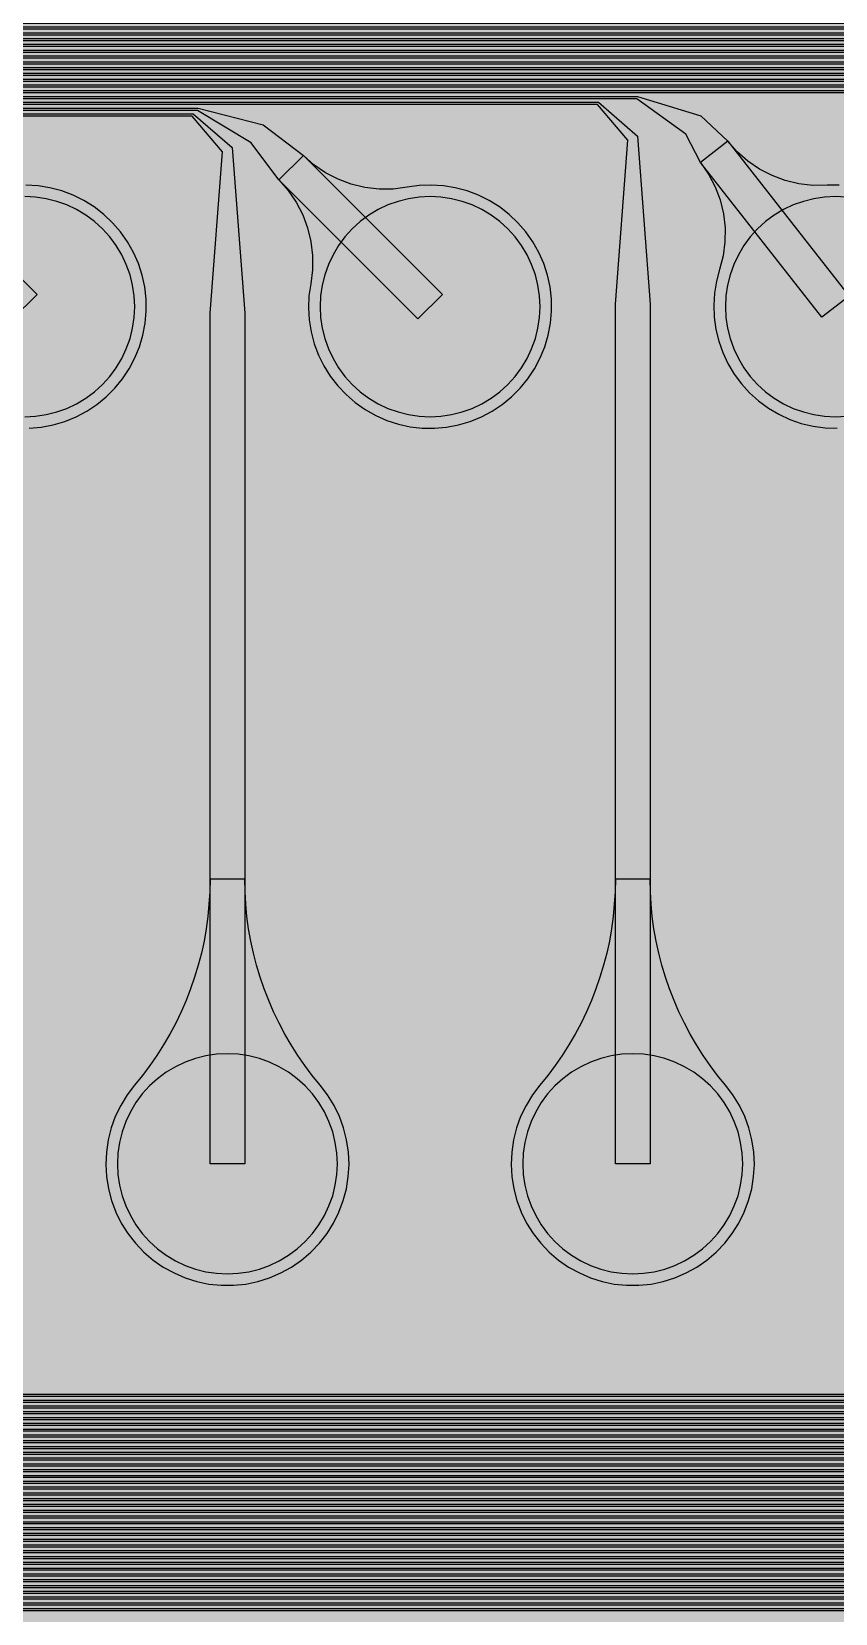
# Model space of a CAD drawing. Header units: metres. Extents: x -7240 to 10960, y -29667 to 1823.
# Drawn here: x -3321 to -2627, y -28281 to -26915 of the extents above; entities that cross this region are included whole.
import ezdxf

# ---------------------------------------------------------------- set-up
doc = ezdxf.new("R2010")
doc.units = ezdxf.units.M
for name, color, linetype in [('Metal1', 4, 'CONTINUOUS'), ('Polyimide', 7, 'CONTINUOUS'), ('Polyimide_Negative', 5, 'CONTINUOUS')]:
    doc.layers.add(name, color=color, linetype=linetype)

msp = doc.modelspace()

# ---------------------------------------------------------------- hatches: boundary and pattern name
at = {"layer": 'Polyimide'}
msp.add_hatch(color=7, dxfattribs=at).paths.add_polyline_path([(4088.5, -11806.9), (4098.7, -11851.2), (4115.6, -11893.5), (4138.6, -11932.7), (4167.4, -11968), (4201.1, -11998.5), (4239, -12023.6), (4280.3, -12042.7), (4349.2, -12073.7), (4413.2, -12113.8), (4471.3, -12162), (4522.3, -12217.7), (4565.4, -12279.7), (4599.7, -12346.9), (4624.7, -12418.2), (4639.9, -12492.2), (4645, -12567.5), (4639.9, -12642.8), (4624.7, -12716.8), (4599.7, -12788.1), (4565.4, -12855.3), (4522.3, -12917.3), (4471.3, -12973), (4413.2, -13021.2), (4349.2, -13061.3), (4280.3, -13092.3), (4239, -13111.4), (4201.1, -13136.5), (4167.4, -13167), (4138.6, -13202.3), (4115.6, -13241.5), (4098.7, -13283.8), (4088.5, -13328.1), (4085, -13373.5), (4085, -13567.5), (4099.4, -13861.6), (4142.6, -14152.8), (4214.2, -14438.4), (4313.4, -14715.5), (4439.2, -14981.7), (4590.6, -15234.2), (4766, -15470.7), (4963.7, -15688.8), (5181.8, -15886.5), (5418.3, -16061.9), (5670.8, -16213.3), (5936.9, -16339.1), (6214.1, -16438.3), (6499.7, -16509.9), (6790.9, -16553.1), (7085, -16567.5), (9960.4, -16567.5), (10038.8, -16571.4), (10116.4, -16582.9), (10192.6, -16601.9), (10266.5, -16628.4), (10337.5, -16662), (10404.8, -16702.3), (10467.9, -16749.1), (10526.1, -16801.8), (10578.8, -16860), (10625.6, -16923), (10665.9, -16990.4), (10699.5, -17061.4), (10725.9, -17135.3), (10745, -17211.4), (10756.5, -17289.1), (10760.4, -17367.5), (10760.4, -21957.3), (10721.6, -22012.9), (10686, -22070.6), (10653.6, -22130.1), (10624.5, -22191.4), (10598.9, -22254.2), (10576.8, -22318.2), (10558.3, -22383.5), (10543.4, -22449.6), (10532.2, -22516.5), (10524.7, -22583.8), (10521, -22651.5), (10521, -22719.3), (10524.7, -22787), (10532.2, -22854.4), (10543.4, -22921.2), (10558.3, -22987.4), (10576.8, -23052.6), (10598.9, -23116.7), (10624.5, -23179.5), (10653.6, -23240.7), (10686, -23300.3), (10721.6, -23357.9), (10760.4, -23413.5), (10760.4, -28667.5), (10756.5, -28745.9), (10745, -28823.6), (10725.9, -28899.7), (10699.5, -28973.6), (10665.9, -29044.6), (10625.6, -29112), (10578.8, -29175), (10526.1, -29233.2), (10467.9, -29285.9), (10404.8, -29332.7), (10337.5, -29373), (10266.5, -29406.6), (10192.6, -29433.1), (10116.4, -29452.1), (10038.8, -29463.6), (9960.4, -29467.5), (-6239.6, -29467.5), (-6318, -29463.6), (-6395.7, -29452.1), (-6471.9, -29433.1), (-6545.8, -29406.6), (-6616.7, -29373), (-6684.1, -29332.7), (-6747.1, -29285.9), (-6805.3, -29233.2), (-6858, -29175), (-6904.8, -29112), (-6945.2, -29044.6), (-6978.7, -28973.6), (-7005.2, -28899.7), (-7024.3, -28823.6), (-7035.8, -28745.9), (-7039.6, -28667.5), (-7039.6, -23426.3), (-6999.4, -23370.1), (-6962.3, -23311.6), (-6928.7, -23251.2), (-6898.5, -23189), (-6871.8, -23125.1), (-6848.8, -23059.9), (-6829.5, -22993.4), (-6814, -22926), (-6802.4, -22857.8), (-6794.6, -22789.1), (-6790.7, -22720), (-6790.7, -22650.8), (-6794.6, -22581.8), (-6802.4, -22513), (-6814, -22444.8), (-6829.5, -22377.4), (-6848.8, -22311), (-6871.8, -22245.7), (-6898.5, -22181.9), (-6928.7, -22119.7), (-6962.3, -22059.2), (-6999.4, -22000.8), (-7039.6, -21944.5), (-7039.6, -17367.5), (-7035.8, -17289.1), (-7024.3, -17211.4), (-7005.2, -17135.3), (-6978.7, -17061.4), (-6945.2, -16990.4), (-6904.8, -16923), (-6858, -16860), (-6805.3, -16801.8), (-6747.1, -16749.1), (-6684.1, -16702.3), (-6616.7, -16662), (-6545.8, -16628.4), (-6471.9, -16601.9), (-6395.7, -16582.9), (-6318, -16571.4), (-6239.6, -16567.5), (-3334, -16567.5), (-3039.9, -16553.1), (-2748.7, -16509.9), (-2463.1, -16438.3), (-2185.9, -16339.1), (-1919.8, -16213.3), (-1667.3, -16061.9), (-1430.8, -15886.5), (-1212.7, -15688.8), (-1015, -15470.7), (-839.6, -15234.2), (-688.2, -14981.7), (-562.4, -14715.5), (-463.2, -14438.4), (-391.6, -14152.8), (-348.4, -13861.6), (-334, -13567.5), (-334, -13373.5), (-337.5, -13328.1), (-347.7, -13283.8), (-364.6, -13241.5), (-387.6, -13202.3), (-416.4, -13167), (-450.1, -13136.5), (-488, -13111.4), (-529.3, -13092.3), (-529.3, -13092.3), (-598.2, -13061.3), (-662.2, -13021.2), (-720.3, -12973), (-771.3, -12917.3), (-814.4, -12855.3), (-848.7, -12788.1), (-873.7, -12716.8), (-888.9, -12642.8), (-894, -12567.5), (-888.9, -12492.2), (-873.7, -12418.2), (-848.7, -12346.9), (-814.4, -12279.7), (-771.3, -12217.7), (-720.3, -12162), (-662.2, -12113.8), (-598.2, -12073.7), (-529.3, -12042.7), (-488, -12023.6), (-450.1, -11998.5), (-416.4, -11968), (-387.6, -11932.7), (-364.6, -11893.5), (-347.7, -11851.2), (-337.5, -11806.9), (-334, -11761.5), (-334, -11074.3), (-337.5, -11028.9), (-347.7, -10984.6), (-364.6, -10942.4), (-387.6, -10903.1), (-416.4, -10867.8), (-450.1, -10837.3), (-488, -10812.2), (-529.3, -10793.2), (-529.3, -10793.2), (-598.2, -10762.1), (-662.2, -10722.1), (-720.3, -10673.8), (-771.3, -10618.1), (-814.4, -10556.1), (-848.7, -10488.9), (-873.7, -10417.6), (-888.9, -10343.7), (-894, -10268.3), (-888.9, -10193), (-873.7, -10119), (-848.7, -10047.8), (-814.4, -9980.5), (-771.3, -9918.5), (-720.3, -9862.9), (-662.2, -9814.6), (-598.2, -9774.6), (-529.3, -9743.5), (-488, -9724.5), (-450.1, -9699.4), (-416.4, -9668.8), (-387.6, -9633.5), (-364.6, -9594.3), (-347.7, -9552), (-337.5, -9507.7), (-334, -9462.4), (-334, -8775.1), (-337.5, -8729.8), (-347.7, -8685.5), (-364.6, -8643.2), (-387.6, -8604), (-416.4, -8568.7), (-450.1, -8538.1), (-488, -8513), (-529.3, -8494), (-529.3, -8494), (-598.2, -8462.9), (-662.2, -8422.9), (-720.3, -8374.6), (-771.3, -8319), (-814.4, -8257), (-848.7, -8189.7), (-873.7, -8118.5), (-888.9, -8044.5), (-894, -7969.2), (-888.9, -7893.8), (-873.7, -7819.9), (-848.7, -7748.6), (-814.4, -7681.4), (-771.3, -7619.4), (-720.3, -7563.7), (-662.2, -7515.4), (-598.2, -7475.4), (-529.3, -7444.3), (-529.3, -7444.3), (-488, -7425.3), (-450.1, -7400.2), (-416.4, -7369.7), (-387.6, -7334.4), (-364.6, -7295.1), (-347.7, -7252.9), (-337.5, -7208.6), (-334, -7163.2), (-334, -6476), (-337.5, -6430.6), (-347.7, -6386.3), (-364.6, -6344), (-387.6, -6304.8), (-416.4, -6269.5), (-450.1, -6239), (-488, -6213.9), (-529.3, -6194.8), (-529.3, -6194.8), (-598.2, -6163.8), (-662.2, -6123.7), (-720.3, -6075.5), (-771.3, -6019.8), (-814.4, -5957.8), (-848.7, -5890.6), (-873.7, -5819.3), (-888.9, -5745.3), (-894, -5670), (-888.9, -5594.7), (-873.7, -5520.7), (-848.7, -5449.4), (-814.4, -5382.2), (-771.3, -5320.2), (-720.3, -5264.5), (-662.2, -5216.3), (-598.2, -5176.2), (-529.3, -5145.2), (-529.3, -5145.2), (-488, -5126.1), (-450.1, -5101), (-416.4, -5070.5), (-387.6, -5035.2), (-364.6, -4996), (-347.7, -4953.7), (-337.5, -4909.4), (-334, -4864), (-334, 380), (-334, 1522.5), (-289, 1522.5), (-288.8, 1515.6), (-288.1, 1508.8), (-287, 1502), (-285.4, 1495.3), (-283.4, 1488.7), (-281, 1482.3), (-278.2, 1476.1), (-274.9, 1470), (-271.3, 1464.2), (-267.3, 1458.6), (-262.9, 1453.3), (-258.2, 1448.3), (-253.2, 1443.6), (-247.9, 1439.2), (-242.3, 1435.2), (-236.5, 1431.6), (-230.4, 1428.3), (-224.2, 1425.5), (-217.8, 1423.1), (-211.2, 1421.1), (-204.5, 1419.5), (-197.7, 1418.4), (-190.9, 1417.7), (-184, 1417.5), (-177.1, 1417.7), (-170.3, 1418.4), (-163.5, 1419.5), (-156.8, 1421.1), (-150.2, 1423.1), (-143.8, 1425.5), (-137.6, 1428.3), (-131.5, 1431.6), (-125.7, 1435.2), (-120.1, 1439.2), (-114.8, 1443.6), (-109.8, 1448.3), (-105.1, 1453.3), (-100.7, 1458.6), (-96.7, 1464.2), (-93.1, 1470), (-89.8, 1476.1), (-87, 1482.3), (-84.6, 1488.7), (-82.6, 1495.3), (-81, 1502), (-79.9, 1508.8), (-79.2, 1515.6), (-79, 1522.5), (1786, 1522.5), (3835, 1522.5), (3835.2, 1529), (3835.9, 1535.6), (3836.9, 1542), (3838.4, 1548.4), (3840.3, 1554.6), (3842.6, 1560.8), (3845.3, 1566.7), (3848.4, 1572.5), (3851.9, 1578.1), (3855.7, 1583.4), (3859.8, 1588.4), (3864.3, 1593.2), (3869.1, 1597.7), (3874.1, 1601.8), (3879.4, 1605.6), (3885, 1609.1), (3890.8, 1612.2), (3896.7, 1614.9), (3902.9, 1617.2), (3909.1, 1619.1), (3915.5, 1620.6), (3921.9, 1621.6), (3928.5, 1622.3), (3935, 1622.5), (3941.5, 1622.3), (3948.1, 1621.6), (3954.5, 1620.6), (3960.9, 1619.1), (3967.1, 1617.2), (3973.3, 1614.9), (3979.2, 1612.2), (3985, 1609.1), (3990.6, 1605.6), (3995.9, 1601.8), (4000.9, 1597.7), (4005.7, 1593.2), (4010.2, 1588.4), (4014.3, 1583.4), (4018.1, 1578.1), (4021.6, 1572.5), (4024.7, 1566.7), (4027.4, 1560.8), (4029.7, 1554.6), (4031.6, 1548.4), (4033.1, 1542), (4034.1, 1535.6), (4034.8, 1529), (4035, 1522.5), (4085, 1522.5), (4085, 380), (4085, 330), (4085, -4864), (4088.5, -4909.4), (4098.7, -4953.7), (4115.6, -4996), (4138.6, -5035.2), (4167.4, -5070.5), (4201.1, -5101), (4239, -5126.1), (4280.3, -5145.2), (4280.3, -5145.2), (4349.2, -5176.2), (4413.2, -5216.3), (4471.3, -5264.5), (4522.3, -5320.2), (4565.4, -5382.2), (4599.7, -5449.4), (4624.7, -5520.7), (4639.9, -5594.7), (4645, -5670), (4639.9, -5745.3), (4624.7, -5819.3), (4599.7, -5890.6), (4565.4, -5957.8), (4522.3, -6019.8), (4471.3, -6075.5), (4413.2, -6123.7), (4349.2, -6163.8), (4280.3, -6194.8), (4239, -6213.9), (4201.1, -6239), (4167.4, -6269.5), (4138.6, -6304.8), (4115.6, -6344), (4098.7, -6386.3), (4088.5, -6430.6), (4085, -6476), (4085, -11761.5), (4088.5, -11806.9)])

# ---------------------------------------------------------------- linework, layer by layer
at = {"layer": 'Metal1'}
for points in [[(1728.9, -18191.7), (1728.9, -28247.9), (1698.3, -28278.5), (-5907.5, -28278.5), (-5938.1, -28247.9), (-5938.1, -25926.6), (-5907.5, -25896), (-4552.4, -25896), (-4493.7, -25906.7), (-4486.5, -25911.9), (-4366.5, -26031.9), (-4387.7, -26053.1), (-4507.7, -25933.1), (-4509.1, -25929.8), (-4552.8, -25898), (-5906.7, -25898), (-5936.1, -25927.4), (-5936.1, -28247.1), (-5906.7, -28276.5), (1697.5, -28276.5), (1726.9, -28247.1), (1726.9, -18191.7)], [(1723.9, -18191.7), (1723.9, -28242.9), (1693.3, -28273.5), (-5902.5, -28273.5), (-5933.1, -28242.9), (-5933.1, -25931.6), (-5902.5, -25901), (-4581.7, -25901), (-4547.8, -25930.2), (-4537.1, -26068.2), (-4537.1, -26782.5), (-4567.1, -26782.5), (-4567.1, -26068.2), (-4556.5, -25933.8), (-4582.5, -25903), (-5901.7, -25903), (-5931.1, -25932.4), (-5931.1, -28242.1), (-5901.7, -28271.5), (1692.5, -28271.5), (1721.9, -28242.1), (1721.9, -18191.7)], [(1718.9, -18191.7), (1718.9, -28237.9), (1688.3, -28268.5), (-5897.5, -28268.5), (-5928.1, -28237.9), (-5928.1, -25936.6), (-5897.5, -25906), (-4892.4, -25906), (-4832.9, -25915.5), (-4716.5, -26031.9), (-4737.7, -26053.1), (-4849.9, -25940.9), (-4892.8, -25908), (-5896.7, -25908), (-5926.1, -25937.4), (-5926.1, -28237.1), (-5896.7, -28266.5), (1687.5, -28266.5), (1716.9, -28237.1), (1716.9, -18191.7)], [(1713.9, -18191.7), (1713.9, -28232.9), (1683.3, -28263.5), (-5892.5, -28263.5), (-5923.1, -28232.9), (-5923.1, -25941.6), (-5892.5, -25911), (-4931.7, -25911), (-4897.8, -25940.2), (-4887.1, -26076.2), (-4887.1, -26782.5), (-4917.1, -26782.5), (-4917.1, -26076.2), (-4906.5, -25943.8), (-4932.5, -25913), (-5891.7, -25913), (-5921.1, -25942.4), (-5921.1, -28232.1), (-5891.7, -28261.5), (1682.5, -28261.5), (1711.9, -28232.1), (1711.9, -18191.7)], [(1708.9, -18191.7), (1708.9, -28227.9), (1678.3, -28258.5), (-5887.5, -28258.5), (-5918.1, -28227.9), (-5918.1, -25946.6), (-5887.5, -25916), (-5232.4, -25916), (-5172.9, -25925.5), (-5066.5, -26031.9), (-5087.7, -26053.1), (-5189.9, -25950.9), (-5232.8, -25918), (-5886.7, -25918), (-5916.1, -25947.4), (-5916.1, -28227.1), (-5886.7, -28256.5), (1677.5, -28256.5), (1706.9, -28227.1), (1706.9, -18191.7)], [(1703.9, -18191.7), (1703.9, -28222.9), (1673.3, -28253.5), (-5882.5, -28253.5), (-5913.1, -28222.9), (-5913.1, -25951.6), (-5882.5, -25921), (-5281.7, -25921), (-5247.7, -25950.2), (-5237.1, -26084.2), (-5237.1, -26782.5), (-5267.1, -26782.5), (-5267.1, -26084.2), (-5256.5, -25953.8), (-5282.5, -25923), (-5881.7, -25923), (-5911.1, -25952.4), (-5911.1, -28222.1), (-5881.7, -28251.5), (1672.5, -28251.5), (1701.9, -28222.1), (1701.9, -18191.7)], [(1698.9, -18191.7), (1698.9, -28217.9), (1668.3, -28248.5), (-5877.5, -28248.5), (-5908.1, -28217.9), (-5908.1, -26921.6), (-5877.5, -26891), (143.3, -26891), (179.6, -26919.2), (187.9, -26982.8), (187.9, -27152.5), (157.9, -27152.5), (157.9, -26982.8), (166.1, -26924.8), (142.5, -26893), (-5876.7, -26893), (-5906.1, -26922.4), (-5906.1, -28217.1), (-5876.7, -28246.5), (1667.5, -28246.5), (1696.9, -28217.1), (1696.9, -18191.7)], [(1693.9, -18191.7), (1693.9, -28212.9), (1663.3, -28243.5), (-5872.5, -28243.5), (-5903.1, -28212.9), (-5903.1, -26926.6), (-5872.5, -26896), (-31.7, -26896), (1.8, -26925.4), (12.9, -27086.2), (12.9, -27892.5), (-17.1, -27892.5), (-17.1, -27086.2), (-6.1, -26928.6), (-32.5, -26898), (-5871.7, -26898), (-5901.1, -26927.4), (-5901.1, -28212.1), (-5871.7, -28241.5), (1662.5, -28241.5), (1691.9, -28212.1), (1691.9, -18191.7)], [(1688.9, -18191.7), (1688.9, -28207.9), (1658.3, -28238.5), (-5867.5, -28238.5), (-5898.1, -28207.9), (-5898.1, -26931.6), (-5867.5, -26901), (-348.1, -26901), (-299, -26923.6), (-247.4, -26997.3), (-164.1, -27145.1), (-190.2, -27159.9), (-273.5, -27012), (-308.2, -26932.6), (-348.6, -26903), (-5866.7, -26903), (-5896.1, -26932.4), (-5896.1, -28207.1), (-5866.7, -28236.5), (1657.5, -28236.5), (1686.9, -28207.1), (1686.9, -18191.7)], [(1683.9, -18191.7), (1683.9, -28202.9), (1653.3, -28233.5), (-5862.5, -28233.5), (-5893.1, -28202.9), (-5893.1, -26936.6), (-5862.5, -26906), (-381.7, -26906), (-348.1, -26935.4), (-337.1, -27094.2), (-337.1, -27892.5), (-367.1, -27892.5), (-367.1, -27094.2), (-356.1, -26938.6), (-382.5, -26908), (-5861.7, -26908), (-5891.1, -26937.4), (-5891.1, -28202.1), (-5861.7, -28231.5), (1652.5, -28231.5), (1681.9, -28202.1), (1681.9, -18191.7)], [(1678.9, -18191.7), (1678.9, -28197.9), (1648.3, -28228.5), (-5857.5, -28228.5), (-5888.1, -28197.9), (-5888.1, -26941.6), (-5857.5, -26911), (-698.1, -26911), (-648.4, -26933), (-600.1, -26998.6), (-514.2, -27144.9), (-540.1, -27160.1), (-626, -27013.8), (-657.9, -26942.7), (-698.6, -26913), (-5856.7, -26913), (-5886.1, -26942.4), (-5886.1, -28197.1), (-5856.7, -28226.5), (1647.5, -28226.5), (1676.9, -28197.1), (1676.9, -18191.7)], [(1673.9, -18191.7), (1673.9, -28192.9), (1643.3, -28223.5), (-5852.5, -28223.5), (-5883.1, -28192.9), (-5883.1, -26946.6), (-5852.5, -26916), (-731.7, -26916), (-698.1, -26945.3), (-687.1, -27102.2), (-687.1, -27892.5), (-717.1, -27892.5), (-717.1, -27102.2), (-706.1, -26948.7), (-732.5, -26918), (-5851.7, -26918), (-5881.1, -26947.4), (-5881.1, -28192.1), (-5851.7, -28221.5), (1642.5, -28221.5), (1671.9, -28192.1), (1671.9, -18191.7)], [(1668.9, -18191.7), (1668.9, -28187.9), (1638.3, -28218.5), (-5847.5, -28218.5), (-5878.1, -28187.9), (-5878.1, -26951.6), (-5847.5, -26921), (-1048.1, -26921), (-997.7, -26942.4), (-953, -27000), (-864.3, -27144.7), (-889.9, -27160.3), (-978.6, -27015.6), (-1007.7, -26952.8), (-1048.6, -26923), (-5846.7, -26923), (-5876.1, -26952.4), (-5876.1, -28187.1), (-5846.7, -28216.5), (1637.5, -28216.5), (1666.9, -28187.1), (1666.9, -18191.7)], [(1663.9, -18191.7), (1663.9, -28182.9), (1633.3, -28213.5), (-5842.5, -28213.5), (-5873.1, -28182.9), (-5873.1, -26956.6), (-5842.5, -26926), (-1081.7, -26926), (-1048.1, -26955.3), (-1037.1, -27110.2), (-1037.1, -27892.5), (-1067.1, -27892.5), (-1067.1, -27110.2), (-1056.2, -26958.7), (-1082.5, -26928), (-5841.7, -26928), (-5871.1, -26957.4), (-5871.1, -28182.1), (-5841.7, -28211.5), (1632.5, -28211.5), (1661.9, -28182.1), (1661.9, -18191.7)], [(1658.9, -18191.7), (1658.9, -28177.9), (1628.3, -28208.5), (-5837.5, -28208.5), (-5868.1, -28177.9), (-5868.1, -26961.6), (-5837.5, -26931), (-1398.1, -26931), (-1346.9, -26951.7), (-1306, -27001.5), (-1214.5, -27144.4), (-1239.8, -27160.6), (-1331.3, -27017.7), (-1357.4, -26962.9), (-1398.6, -26933), (-5836.7, -26933), (-5866.1, -26962.4), (-5866.1, -28177.1), (-5836.7, -28206.5), (1627.5, -28206.5), (1656.9, -28177.1), (1656.9, -18191.7)], [(1653.9, -18191.7), (1653.9, -28172.9), (1623.3, -28203.5), (-5832.5, -28203.5), (-5863.1, -28172.9), (-5863.1, -26966.6), (-5832.5, -26936), (-1431.7, -26936), (-1398.1, -26965.3), (-1387.1, -27118.2), (-1387.1, -27892.5), (-1417.1, -27892.5), (-1417.1, -27118.2), (-1406.2, -26968.7), (-1432.5, -26938), (-5831.7, -26938), (-5861.1, -26967.4), (-5861.1, -28172.1), (-5831.7, -28201.5), (1622.5, -28201.5), (1651.9, -28172.1), (1651.9, -18191.7)], [(1648.9, -18191.7), (1648.9, -28167.9), (1618.3, -28198.5), (-5827.5, -28198.5), (-5858.1, -28167.9), (-5858.1, -26971.6), (-5827.5, -26941), (-1748.1, -26941), (-1696.1, -26960.8), (-1659.2, -27003.2), (-1564.7, -27144.1), (-1589.6, -27160.9), (-1684.1, -27019.9), (-1707.1, -26973), (-1748.6, -26943), (-5826.7, -26943), (-5856.1, -26972.4), (-5856.1, -28167.1), (-5826.7, -28196.5), (1617.5, -28196.5), (1646.9, -28167.1), (1646.9, -18191.7)], [(1643.9, -18191.7), (1643.9, -28162.9), (1613.3, -28193.5), (-5822.5, -28193.5), (-5853.1, -28162.9), (-5853.1, -26976.6), (-5822.5, -26946), (-1781.7, -26946), (-1748, -26975.3), (-1737.1, -27126.2), (-1737.1, -27892.5), (-1767.1, -27892.5), (-1767.1, -27126.2), (-1756.2, -26978.7), (-1782.5, -26948), (-5821.7, -26948), (-5851.1, -26977.4), (-5851.1, -28162.1), (-5821.7, -28191.5), (1612.5, -28191.5), (1641.9, -28162.1), (1641.9, -18191.7)], [(1638.9, -18191.7), (1638.9, -28157.9), (1608.3, -28188.5), (-5817.5, -28188.5), (-5848.1, -28157.9), (-5848.1, -26981.6), (-5817.5, -26951), (-2098.1, -26951), (-2045.3, -26969.9), (-2012.6, -27005.1), (-1914.9, -27143.9), (-1939.4, -27161.1), (-2037.1, -27022.4), (-2056.9, -26983.2), (-2098.6, -26953), (-5816.7, -26953), (-5846.1, -26982.4), (-5846.1, -28157.1), (-5816.7, -28186.5), (1607.5, -28186.5), (1636.9, -28157.1), (1636.9, -18191.7)], [(1633.9, -18191.7), (1633.9, -28152.9), (1603.3, -28183.5), (-5812.5, -28183.5), (-5843.1, -28152.9), (-5843.1, -26986.6), (-5812.5, -26956), (-2131.7, -26956), (-2098, -26985.3), (-2087.1, -27134.2), (-2087.1, -27892.5), (-2117.1, -27892.5), (-2117.1, -27134.2), (-2106.3, -26988.7), (-2132.5, -26958), (-5811.7, -26958), (-5841.1, -26987.4), (-5841.1, -28152.1), (-5811.7, -28181.5), (1602.5, -28181.5), (1631.9, -28152.1), (1631.9, -18191.7)], [(1628.9, -18191.7), (1628.9, -28147.9), (1598.3, -28178.5), (-5807.5, -28178.5), (-5838.1, -28147.9), (-5838.1, -26991.6), (-5807.5, -26961), (-2448.1, -26961), (-2394.4, -26978.8), (-2366.1, -27007.2), (-2265.1, -27143.6), (-2289.2, -27161.4), (-2390.2, -27025.1), (-2406.6, -26993.4), (-2448.6, -26963), (-5806.7, -26963), (-5836.1, -26992.4), (-5836.1, -28147.1), (-5806.7, -28176.5), (1597.5, -28176.5), (1626.9, -28147.1), (1626.9, -18191.7)], [(1623.9, -18191.7), (1623.9, -28142.9), (1593.3, -28173.5), (-5802.5, -28173.5), (-5833.1, -28142.9), (-5833.1, -26996.6), (-5802.5, -26966), (-2481.7, -26966), (-2448, -26995.3), (-2437.1, -27142.2), (-2437.1, -27892.5), (-2467.1, -27892.5), (-2467.1, -27142.2), (-2456.3, -26998.7), (-2482.5, -26968), (-5801.7, -26968), (-5831.1, -26997.4), (-5831.1, -28142.1), (-5801.7, -28171.5), (1592.5, -28171.5), (1621.9, -28142.1), (1621.9, -18191.7)], [(1618.9, -18191.7), (1618.9, -28137.9), (1588.3, -28168.5), (-5797.5, -28168.5), (-5828.1, -28137.9), (-5828.1, -27001.6), (-5797.5, -26971), (-2798.1, -26971), (-2743.4, -26987.6), (-2719.9, -27009.6), (-2615.3, -27143.3), (-2638.9, -27161.7), (-2743.5, -27028.1), (-2756.3, -27003.6), (-2798.6, -26973), (-5796.7, -26973), (-5826.1, -27002.4), (-5826.1, -28137.1), (-5796.7, -28166.5), (1587.5, -28166.5), (1616.9, -28137.1), (1616.9, -18191.7)], [(1613.9, -18191.7), (1613.9, -28132.9), (1583.3, -28163.5), (-5792.5, -28163.5), (-5823.1, -28132.9), (-5823.1, -27006.6), (-5792.5, -26976), (-2831.7, -26976), (-2797.9, -27005.3), (-2787.1, -27150.2), (-2787.1, -27892.5), (-2817.1, -27892.5), (-2817.1, -27150.2), (-2806.3, -27008.7), (-2832.5, -26978), (-5791.7, -26978), (-5821.1, -27007.4), (-5821.1, -28132.1), (-5791.7, -28161.5), (1582.5, -28161.5), (1611.9, -28132.1), (1611.9, -18191.7)], [(1608.9, -18191.7), (1608.9, -28127.9), (1578.3, -28158.5), (-5787.5, -28158.5), (-5818.1, -28127.9), (-5818.1, -27011.6), (-5787.5, -26981), (-3177.4, -26981), (-3121.3, -26995.6), (-3086.5, -27021.9), (-2966.5, -27141.9), (-2987.7, -27163.1), (-3107.7, -27043.1), (-3131.5, -27010.9), (-3177.8, -26983), (-5786.7, -26983), (-5816.1, -27012.4), (-5816.1, -28127.1), (-5786.7, -28156.5), (1577.5, -28156.5), (1606.9, -28127.1), (1606.9, -18191.7)], [(1603.9, -18191.7), (1603.9, -28122.9), (1573.3, -28153.5), (-5782.5, -28153.5), (-5813.1, -28122.9), (-5813.1, -27016.6), (-5782.5, -26986), (-3181.7, -26986), (-3147.9, -27015.2), (-3137.1, -27158.2), (-3137.1, -27892.5), (-3167.1, -27892.5), (-3167.1, -27158.2), (-3156.4, -27018.8), (-3182.5, -26988), (-5781.7, -26988), (-5811.1, -27017.4), (-5811.1, -28122.1), (-5781.7, -28151.5), (1572.5, -28151.5), (1601.9, -28122.1), (1601.9, -18191.7)], [(1598.9, -18191.7), (1598.9, -28117.9), (1568.3, -28148.5), (-5777.5, -28148.5), (-5808.1, -28117.9), (-5808.1, -27021.6), (-5777.5, -26991), (-3517.4, -26991), (-3460.5, -27004.4), (-3436.5, -27021.9), (-3316.5, -27141.9), (-3337.7, -27163.1), (-3457.7, -27043.1), (-3472.3, -27022), (-3517.8, -26993), (-5776.7, -26993), (-5806.1, -27022.4), (-5806.1, -28117.1), (-5776.7, -28146.5), (1567.5, -28146.5), (1596.9, -28117.1), (1596.9, -18191.7)], [(1593.9, -18191.7), (1593.9, -28112.9), (1563.3, -28143.5), (-5772.5, -28143.5), (-5803.1, -28112.9), (-5803.1, -27026.6), (-5772.5, -26996), (-3531.7, -26996), (-3497.9, -27025.2), (-3487.1, -27166.2), (-3487.1, -27892.5), (-3517.1, -27892.5), (-3517.1, -27166.2), (-3506.4, -27028.8), (-3532.5, -26998), (-5771.7, -26998), (-5801.1, -27027.4), (-5801.1, -28112.1), (-5771.7, -28141.5), (1562.5, -28141.5), (1591.9, -28112.1), (1591.9, -18191.7)], [(1588.9, -18191.7), (1588.9, -28107.9), (1558.3, -28138.5), (-5767.5, -28138.5), (-5798.1, -28107.9), (-5798.1, -27031.6), (-5767.5, -27001), (-3857.4, -27001), (-3799.4, -27012.8), (-3786.5, -27021.9), (-3666.5, -27141.9), (-3687.7, -27163.1), (-3807.7, -27043.1), (-3813.4, -27033.7), (-3857.8, -27003), (-5766.7, -27003), (-5796.1, -27032.4), (-5796.1, -28107.1), (-5766.7, -28136.5), (1557.5, -28136.5), (1586.9, -28107.1), (1586.9, -18191.7)], [(1583.9, -18191.7), (1583.9, -28102.9), (1553.3, -28133.5), (-5762.5, -28133.5), (-5793.1, -28102.9), (-5793.1, -27036.6), (-5762.5, -27006), (-3881.7, -27006), (-3847.8, -27035.2), (-3837.1, -27174.2), (-3837.1, -27892.5), (-3867.1, -27892.5), (-3867.1, -27174.2), (-3856.4, -27038.8), (-3882.5, -27008), (-5761.7, -27008), (-5791.1, -27037.4), (-5791.1, -28102.1), (-5761.7, -28131.5), (1552.5, -28131.5), (1581.9, -28102.1), (1581.9, -18191.7)], [(1578.9, -18191.7), (1578.9, -28097.9), (1548.3, -28128.5), (-5757.5, -28128.5), (-5788.1, -28097.9), (-5788.1, -27041.6), (-5757.5, -27011), (-4197.4, -27011), (-4137.9, -27020.5), (-4016.5, -27141.9), (-4037.7, -27163.1), (-4154.9, -27045.9), (-4197.8, -27013), (-5756.7, -27013), (-5786.1, -27042.4), (-5786.1, -28097.1), (-5756.7, -28126.5), (1547.5, -28126.5), (1576.9, -28097.1), (1576.9, -18191.7)], [(1573.9, -18191.7), (1573.9, -28092.9), (1543.3, -28123.5), (-5752.5, -28123.5), (-5783.1, -28092.9), (-5783.1, -27046.6), (-5752.5, -27016), (-4231.7, -27016), (-4197.8, -27045.2), (-4187.1, -27182.2), (-4187.1, -27892.5), (-4217.1, -27892.5), (-4217.1, -27182.2), (-4206.5, -27048.8), (-4232.5, -27018), (-5751.7, -27018), (-5781.1, -27047.4), (-5781.1, -28092.1), (-5751.7, -28121.5), (1542.5, -28121.5), (1571.9, -28092.1), (1571.9, -18191.7)], [(1568.9, -18191.7), (1568.9, -28087.9), (1538.3, -28118.5), (-5747.5, -28118.5), (-5778.1, -28087.9), (-5778.1, -27051.6), (-5747.5, -27021), (-4537.4, -27021), (-4477.9, -27030.5), (-4366.5, -27141.9), (-4387.7, -27163.1), (-4494.9, -27055.9), (-4537.8, -27023), (-5746.7, -27023), (-5776.1, -27052.4), (-5776.1, -28087.1), (-5746.7, -28116.5), (1537.5, -28116.5), (1566.9, -28087.1), (1566.9, -18191.7)], [(1563.9, -18191.7), (1563.9, -28082.9), (1533.3, -28113.5), (-5742.5, -28113.5), (-5773.1, -28082.9), (-5773.1, -27056.6), (-5742.5, -27026), (-4581.7, -27026), (-4547.7, -27055.2), (-4537.1, -27190.2), (-4537.1, -27892.5), (-4567.1, -27892.5), (-4567.1, -27190.2), (-4556.5, -27058.8), (-4582.5, -27028), (-5741.7, -27028), (-5771.1, -27057.4), (-5771.1, -28082.1), (-5741.7, -28111.5), (1532.5, -28111.5), (1561.9, -28082.1), (1561.9, -18191.7)], [(1558.9, -18191.7), (1558.9, -28077.9), (1528.3, -28108.5), (-5737.5, -28108.5), (-5768.1, -28077.9), (-5768.1, -27061.6), (-5737.5, -27031), (-4877.4, -27031), (-4817.9, -27040.5), (-4716.5, -27141.9), (-4737.7, -27163.1), (-4834.9, -27065.9), (-4877.8, -27033), (-5736.7, -27033), (-5766.1, -27062.4), (-5766.1, -28077.1), (-5736.7, -28106.5), (1527.5, -28106.5), (1556.9, -28077.1), (1556.9, -18191.7)], [(1553.9, -18191.7), (1553.9, -28072.9), (1523.3, -28103.5), (-5732.5, -28103.5), (-5763.1, -28072.9), (-5763.1, -27066.6), (-5732.5, -27036), (-4931.7, -27036), (-4897.7, -27065.2), (-4887.1, -27198.2), (-4887.1, -27892.5), (-4917.1, -27892.5), (-4917.1, -27198.2), (-4906.5, -27068.8), (-4932.5, -27038), (-5731.7, -27038), (-5761.1, -27067.4), (-5761.1, -28072.1), (-5731.7, -28101.5), (1522.5, -28101.5), (1551.9, -28072.1), (1551.9, -18191.7)], [(1548.9, -18191.7), (1548.9, -28067.9), (1518.3, -28098.5), (-5727.5, -28098.5), (-5758.1, -28067.9), (-5758.1, -27071.6), (-5727.5, -27041), (-5217.4, -27041), (-5157.9, -27050.5), (-5066.5, -27141.9), (-5087.7, -27163.1), (-5174.9, -27075.9), (-5217.8, -27043), (-5726.7, -27043), (-5756.1, -27072.4), (-5756.1, -28067.1), (-5726.7, -28096.5), (1517.5, -28096.5), (1546.9, -28067.1), (1546.9, -18191.7)], [(1543.9, -18191.7), (1543.9, -28062.9), (1513.3, -28093.5), (-5722.5, -28093.5), (-5753.1, -28062.9), (-5753.1, -27076.6), (-5722.5, -27046), (-5281.7, -27046), (-5247.7, -27075.2), (-5237.1, -27206.2), (-5237.1, -27892.5), (-5267.1, -27892.5), (-5267.1, -27206.2), (-5256.6, -27078.8), (-5282.5, -27048), (-5721.7, -27048), (-5751.1, -27077.4), (-5751.1, -28062.1), (-5721.7, -28091.5), (1512.5, -28091.5), (1541.9, -28062.1), (1541.9, -18191.7)], [(-2623.8, -27047.6), (-2634.3, -27047.7), (-2646.5, -27047.8), (-2658.6, -27046.4), (-2670.4, -27043.6), (-2681.8, -27039.3), (-2692.6, -27033.7), (-2702.7, -27026.8), (-2711.8, -27018.7), (-2719.9, -27009.6), (-2743.5, -27028.1), (-2743.5, -27028.1), (-2736.6, -27038.1), (-2731, -27048.9), (-2726.7, -27060.3), (-2723.8, -27072.2), (-2722.4, -27084.3), (-2722.5, -27096.4), (-2724.1, -27108.5), (-2727.1, -27120.3), (-2729.8, -27130.5), (-2731.5, -27140.8), (-2732.1, -27151.3), (-2731.7, -27161.7), (-2730.3, -27172.1), (-2727.8, -27182.3), (-2724.3, -27192.2), (-2719.9, -27201.7), (-2714.5, -27210.7), (-2708.3, -27219.1), (-2701.3, -27226.9), (-2693.5, -27233.9), (-2685, -27240.1), (-2676, -27245.4), (-2666.5, -27249.8), (-2656.6, -27253.3), (-2646.4, -27255.7), (-2636, -27257.1), (-2625.6, -27257.5)], [(-3323.3, -27257.4), (-3312.8, -27256.5), (-3302.5, -27254.6), (-3292.5, -27251.6), (-3282.8, -27247.7), (-3273.5, -27242.8), (-3264.8, -27237), (-3256.7, -27230.4), (-3249.3, -27222.9), (-3242.6, -27214.8), (-3236.8, -27206.1), (-3231.9, -27196.8), (-3228, -27187.1), (-3225, -27177.1), (-3223.1, -27166.8), (-3222.2, -27156.3), (-3222.3, -27145.9), (-3223.5, -27135.4), (-3225.7, -27125.2), (-3229, -27115.2), (-3233.2, -27105.6), (-3238.3, -27096.5), (-3244.3, -27087.9), (-3251.2, -27080), (-3258.8, -27072.8), (-3267.1, -27066.4), (-3276, -27060.8), (-3285.3, -27056.2), (-3295.2, -27052.5), (-3305.3, -27049.8), (-3315.6, -27048.1), (-3326.1, -27047.5)]]:
    msp.add_lwpolyline(points, dxfattribs=at)
for points in [[(-3107.7, -27043.1), (-3099.7, -27052.2), (-3092.8, -27062.3), (-3087.1, -27073.1), (-3082.8, -27084.5), (-3080, -27096.3), (-3078.6, -27108.4), (-3078.7, -27120.6), (-3080.2, -27132.7), (-3081.7, -27143.1), (-3082.1, -27153.5), (-3081.5, -27164), (-3079.8, -27174.3), (-3077.1, -27184.5), (-3073.5, -27194.3), (-3068.8, -27203.7), (-3063.3, -27212.6), (-3056.8, -27220.8), (-3049.6, -27228.4), (-3041.7, -27235.3), (-3033.1, -27241.3), (-3024, -27246.5), (-3014.4, -27250.7), (-3004.4, -27253.9), (-2994.2, -27256.1), (-2983.8, -27257.3), (-2973.3, -27257.4), (-2962.8, -27256.5), (-2952.5, -27254.6), (-2942.5, -27251.6), (-2932.8, -27247.7), (-2923.5, -27242.8), (-2914.8, -27237), (-2906.7, -27230.4), (-2899.3, -27222.9), (-2892.6, -27214.8), (-2886.8, -27206.1), (-2881.9, -27196.8), (-2878, -27187.1), (-2875, -27177.1), (-2873.1, -27166.8), (-2872.2, -27156.3), (-2872.3, -27145.9), (-2873.5, -27135.4), (-2875.7, -27125.2), (-2879, -27115.2), (-2883.2, -27105.6), (-2888.3, -27096.5), (-2894.3, -27087.9), (-2901.2, -27080), (-2908.8, -27072.8), (-2917.1, -27066.4), (-2926, -27060.8), (-2935.3, -27056.2), (-2945.2, -27052.5), (-2955.3, -27049.8), (-2965.6, -27048.1), (-2976.1, -27047.5), (-2986.6, -27047.9), (-2996.9, -27049.4), (-3009, -27051), (-3021.2, -27051), (-3033.3, -27049.6), (-3045.1, -27046.8), (-3056.6, -27042.5), (-3067.4, -27036.9), (-3077.4, -27030), (-3086.5, -27021.9), (-3107.7, -27043.1)], [(-3167.1, -27646.9), (-3167.3, -27657.7), (-3168, -27668.4), (-3169, -27679.1), (-3170.5, -27689.7), (-3172.3, -27700.3), (-3174.6, -27710.8), (-3177.3, -27721.1), (-3180.4, -27731.4), (-3183.9, -27741.6), (-3187.8, -27751.6), (-3192.1, -27761.4), (-3196.7, -27771.1), (-3201.8, -27780.6), (-3207.2, -27789.9), (-3212.9, -27798.9), (-3219, -27807.7), (-3225.5, -27816.3), (-3232.3, -27824.6), (-3238.7, -27833.1), (-3244.2, -27842.1), (-3248.9, -27851.7), (-3252.5, -27861.6), (-3255.1, -27871.9), (-3256.6, -27882.4), (-3257.1, -27893), (-3256.5, -27903.6), (-3254.9, -27914.1), (-3252.2, -27924.3), (-3248.5, -27934.2), (-3243.8, -27943.7), (-3238.1, -27952.7), (-3231.6, -27961.1), (-3224.3, -27968.8), (-3216.2, -27975.7), (-3207.5, -27981.7), (-3198.2, -27986.8), (-3188.5, -27991), (-3178.4, -27994.2), (-3168, -27996.3), (-3157.4, -27997.4), (-3146.8, -27997.4), (-3136.3, -27996.3), (-3125.9, -27994.2), (-3115.8, -27991), (-3106, -27986.8), (-3096.7, -27981.7), (-3088, -27975.7), (-3080, -27968.8), (-3072.6, -27961.1), (-3066.1, -27952.7), (-3060.5, -27943.7), (-3055.8, -27934.2), (-3052.1, -27924.3), (-3049.4, -27914.1), (-3047.7, -27903.6), (-3047.1, -27893), (-3047.6, -27882.4), (-3049.2, -27871.9), (-3051.8, -27861.6), (-3055.4, -27851.7), (-3060, -27842.1), (-3065.6, -27833.1), (-3072, -27824.6), (-3078.8, -27816.3), (-3085.2, -27807.7), (-3091.3, -27798.9), (-3097.1, -27789.9), (-3102.5, -27780.6), (-3107.5, -27771.1), (-3112.2, -27761.4), (-3116.4, -27751.6), (-3120.3, -27741.6), (-3123.8, -27731.4), (-3126.9, -27721.1), (-3129.6, -27710.8), (-3131.9, -27700.3), (-3133.8, -27689.7), (-3135.2, -27679.1), (-3136.3, -27668.4), (-3136.9, -27657.7), (-3137.1, -27646.9), (-3167.1, -27646.9)], [(-2817.1, -27646.9), (-2817.3, -27657.7), (-2818, -27668.4), (-2819, -27679.1), (-2820.5, -27689.7), (-2822.3, -27700.3), (-2824.6, -27710.8), (-2827.3, -27721.1), (-2830.4, -27731.4), (-2833.9, -27741.6), (-2837.8, -27751.6), (-2842.1, -27761.4), (-2846.7, -27771.1), (-2851.8, -27780.6), (-2857.2, -27789.9), (-2862.9, -27798.9), (-2869, -27807.7), (-2875.5, -27816.3), (-2882.3, -27824.6), (-2888.7, -27833.1), (-2894.2, -27842.1), (-2898.9, -27851.7), (-2902.5, -27861.6), (-2905.1, -27871.9), (-2906.6, -27882.4), (-2907.1, -27893), (-2906.5, -27903.6), (-2904.9, -27914.1), (-2902.2, -27924.3), (-2898.5, -27934.2), (-2893.8, -27943.7), (-2888.1, -27952.7), (-2881.6, -27961.1), (-2874.3, -27968.8), (-2866.2, -27975.7), (-2857.5, -27981.7), (-2848.2, -27986.8), (-2838.5, -27991), (-2828.4, -27994.2), (-2818, -27996.3), (-2807.4, -27997.4), (-2796.8, -27997.4), (-2786.3, -27996.3), (-2775.9, -27994.2), (-2765.8, -27991), (-2756, -27986.8), (-2746.7, -27981.7), (-2738, -27975.7), (-2730, -27968.8), (-2722.6, -27961.1), (-2716.1, -27952.7), (-2710.5, -27943.7), (-2705.8, -27934.2), (-2702.1, -27924.3), (-2699.4, -27914.1), (-2697.7, -27903.6), (-2697.1, -27893), (-2697.6, -27882.4), (-2699.2, -27871.9), (-2701.8, -27861.6), (-2705.4, -27851.7), (-2710, -27842.1), (-2715.6, -27833.1), (-2722, -27824.6), (-2728.8, -27816.3), (-2735.2, -27807.7), (-2741.3, -27798.9), (-2747.1, -27789.9), (-2752.5, -27780.6), (-2757.5, -27771.1), (-2762.2, -27761.4), (-2766.4, -27751.6), (-2770.3, -27741.6), (-2773.8, -27731.4), (-2776.9, -27721.1), (-2779.6, -27710.8), (-2781.9, -27700.3), (-2783.8, -27689.7), (-2785.2, -27679.1), (-2786.3, -27668.4), (-2786.9, -27657.7), (-2787.1, -27646.9), (-2817.1, -27646.9)]]:
    msp.add_lwpolyline(points, close=True, dxfattribs=at)
at = {"layer": 'Polyimide_Negative'}
for points in [[(-3327.1, -27247.5), (-3317.8, -27247), (-3308.6, -27245.7), (-3299.5, -27243.4), (-3290.8, -27240.3), (-3282.3, -27236.3), (-3274.3, -27231.5), (-3266.9, -27225.9), (-3259.9, -27219.7), (-3253.7, -27212.8), (-3248.1, -27205.3), (-3243.3, -27197.3), (-3239.4, -27188.9), (-3236.2, -27180.1), (-3234, -27171), (-3232.6, -27161.8), (-3232.1, -27152.5), (-3232.1, -27152.5), (-3232.6, -27143.2), (-3234, -27134), (-3236.2, -27124.9), (-3239.4, -27116.1), (-3243.3, -27107.7), (-3248.1, -27099.7), (-3253.7, -27092.2), (-3259.9, -27085.3), (-3266.9, -27079.1), (-3274.3, -27073.5), (-3282.3, -27068.7), (-3290.8, -27064.7), (-3299.5, -27061.6), (-3308.6, -27059.3), (-3317.8, -27058), (-3327.1, -27057.5)], [(-2617.8, -27058), (-2627.1, -27057.5), (-2636.4, -27058), (-2645.7, -27059.3), (-2654.7, -27061.6), (-2663.5, -27064.7), (-2671.9, -27068.7), (-2679.9, -27073.5), (-2687.4, -27079.1), (-2694.3, -27085.3), (-2700.6, -27092.2), (-2706.1, -27099.7), (-2710.9, -27107.7), (-2714.9, -27116.1), (-2718, -27124.9), (-2720.3, -27134), (-2721.7, -27143.2), (-2722.1, -27152.5), (-2721.7, -27161.8), (-2720.3, -27171), (-2718, -27180.1), (-2714.9, -27188.9), (-2710.9, -27197.3), (-2706.1, -27205.3), (-2700.6, -27212.8), (-2694.3, -27219.7), (-2687.4, -27225.9), (-2679.9, -27231.5), (-2671.9, -27236.3), (-2663.5, -27240.3), (-2654.7, -27243.4), (-2645.7, -27245.7), (-2636.4, -27247), (-2627.1, -27247.5), (-2617.8, -27247)]]:
    msp.add_lwpolyline(points, dxfattribs=at)
for points in [[(-2882.1, -27152.5), (-2882.6, -27143.2), (-2884, -27134), (-2886.2, -27124.9), (-2889.4, -27116.1), (-2893.3, -27107.7), (-2898.1, -27099.7), (-2903.7, -27092.2), (-2909.9, -27085.3), (-2916.9, -27079.1), (-2924.3, -27073.5), (-2932.3, -27068.7), (-2940.8, -27064.7), (-2949.5, -27061.6), (-2958.6, -27059.3), (-2967.8, -27058), (-2977.1, -27057.5), (-2986.4, -27058), (-2995.7, -27059.3), (-3004.7, -27061.6), (-3013.5, -27064.7), (-3021.9, -27068.7), (-3029.9, -27073.5), (-3037.4, -27079.1), (-3044.3, -27085.3), (-3050.6, -27092.2), (-3056.1, -27099.7), (-3060.9, -27107.7), (-3064.9, -27116.1), (-3068, -27124.9), (-3070.3, -27134), (-3071.7, -27143.2), (-3072.1, -27152.5), (-3071.7, -27161.8), (-3070.3, -27171), (-3068, -27180.1), (-3064.9, -27188.9), (-3060.9, -27197.3), (-3056.1, -27205.3), (-3050.6, -27212.8), (-3044.3, -27219.7), (-3037.4, -27225.9), (-3029.9, -27231.5), (-3021.9, -27236.3), (-3013.5, -27240.3), (-3004.7, -27243.4), (-2995.7, -27245.7), (-2986.4, -27247), (-2977.1, -27247.5), (-2967.8, -27247), (-2958.6, -27245.7), (-2949.5, -27243.4), (-2940.8, -27240.3), (-2932.3, -27236.3), (-2924.3, -27231.5), (-2916.9, -27225.9), (-2909.9, -27219.7), (-2903.7, -27212.8), (-2898.1, -27205.3), (-2893.3, -27197.3), (-2889.4, -27188.9), (-2886.2, -27180.1), (-2884, -27171), (-2882.6, -27161.8), (-2882.1, -27152.5)], [(-3057.1, -27892.5), (-3057.6, -27883.2), (-3059, -27874), (-3061.2, -27864.9), (-3064.4, -27856.1), (-3068.3, -27847.7), (-3073.1, -27839.7), (-3078.7, -27832.2), (-3084.9, -27825.3), (-3091.9, -27819.1), (-3099.3, -27813.5), (-3107.3, -27808.7), (-3115.8, -27804.7), (-3124.5, -27801.6), (-3133.6, -27799.3), (-3142.8, -27798), (-3152.1, -27797.5), (-3161.4, -27798), (-3170.7, -27799.3), (-3179.7, -27801.6), (-3188.5, -27804.7), (-3196.9, -27808.7), (-3204.9, -27813.5), (-3212.4, -27819.1), (-3219.3, -27825.3), (-3225.6, -27832.2), (-3231.1, -27839.7), (-3235.9, -27847.7), (-3239.9, -27856.1), (-3243, -27864.9), (-3245.3, -27874), (-3246.7, -27883.2), (-3247.1, -27892.5), (-3246.7, -27901.8), (-3245.3, -27911), (-3243, -27920.1), (-3239.9, -27928.9), (-3235.9, -27937.3), (-3231.1, -27945.3), (-3225.6, -27952.8), (-3219.3, -27959.7), (-3212.4, -27965.9), (-3204.9, -27971.5), (-3196.9, -27976.3), (-3188.5, -27980.3), (-3179.7, -27983.4), (-3170.7, -27985.7), (-3161.4, -27987), (-3152.1, -27987.5), (-3142.8, -27987), (-3133.6, -27985.7), (-3124.5, -27983.4), (-3115.8, -27980.3), (-3107.3, -27976.3), (-3099.3, -27971.5), (-3091.9, -27965.9), (-3084.9, -27959.7), (-3078.7, -27952.8), (-3073.1, -27945.3), (-3068.3, -27937.3), (-3064.4, -27928.9), (-3061.2, -27920.1), (-3059, -27911), (-3057.6, -27901.8), (-3057.1, -27892.5)], [(-2707.1, -27892.5), (-2707.6, -27883.2), (-2709, -27874), (-2711.2, -27864.9), (-2714.4, -27856.1), (-2718.3, -27847.7), (-2723.1, -27839.7), (-2728.7, -27832.2), (-2734.9, -27825.3), (-2741.9, -27819.1), (-2749.3, -27813.5), (-2757.3, -27808.7), (-2765.8, -27804.7), (-2774.5, -27801.6), (-2783.6, -27799.3), (-2792.8, -27798), (-2802.1, -27797.5), (-2811.4, -27798), (-2820.7, -27799.3), (-2829.7, -27801.6), (-2838.5, -27804.7), (-2846.9, -27808.7), (-2854.9, -27813.5), (-2862.4, -27819.1), (-2869.3, -27825.3), (-2875.6, -27832.2), (-2881.1, -27839.7), (-2885.9, -27847.7), (-2889.9, -27856.1), (-2893, -27864.9), (-2895.3, -27874), (-2896.7, -27883.2), (-2897.1, -27892.5), (-2896.7, -27901.8), (-2895.3, -27911), (-2893, -27920.1), (-2889.9, -27928.9), (-2885.9, -27937.3), (-2881.1, -27945.3), (-2875.6, -27952.8), (-2869.3, -27959.7), (-2862.4, -27965.9), (-2854.9, -27971.5), (-2846.9, -27976.3), (-2838.5, -27980.3), (-2829.7, -27983.4), (-2820.7, -27985.7), (-2811.4, -27987), (-2802.1, -27987.5), (-2792.8, -27987), (-2783.6, -27985.7), (-2774.5, -27983.4), (-2765.8, -27980.3), (-2757.3, -27976.3), (-2749.3, -27971.5), (-2741.9, -27965.9), (-2734.9, -27959.7), (-2728.7, -27952.8), (-2723.1, -27945.3), (-2718.3, -27937.3), (-2714.4, -27928.9), (-2711.2, -27920.1), (-2709, -27911), (-2707.6, -27901.8), (-2707.1, -27892.5)]]:
    msp.add_lwpolyline(points, close=True, dxfattribs=at)

doc.saveas('drawing.dxf')
